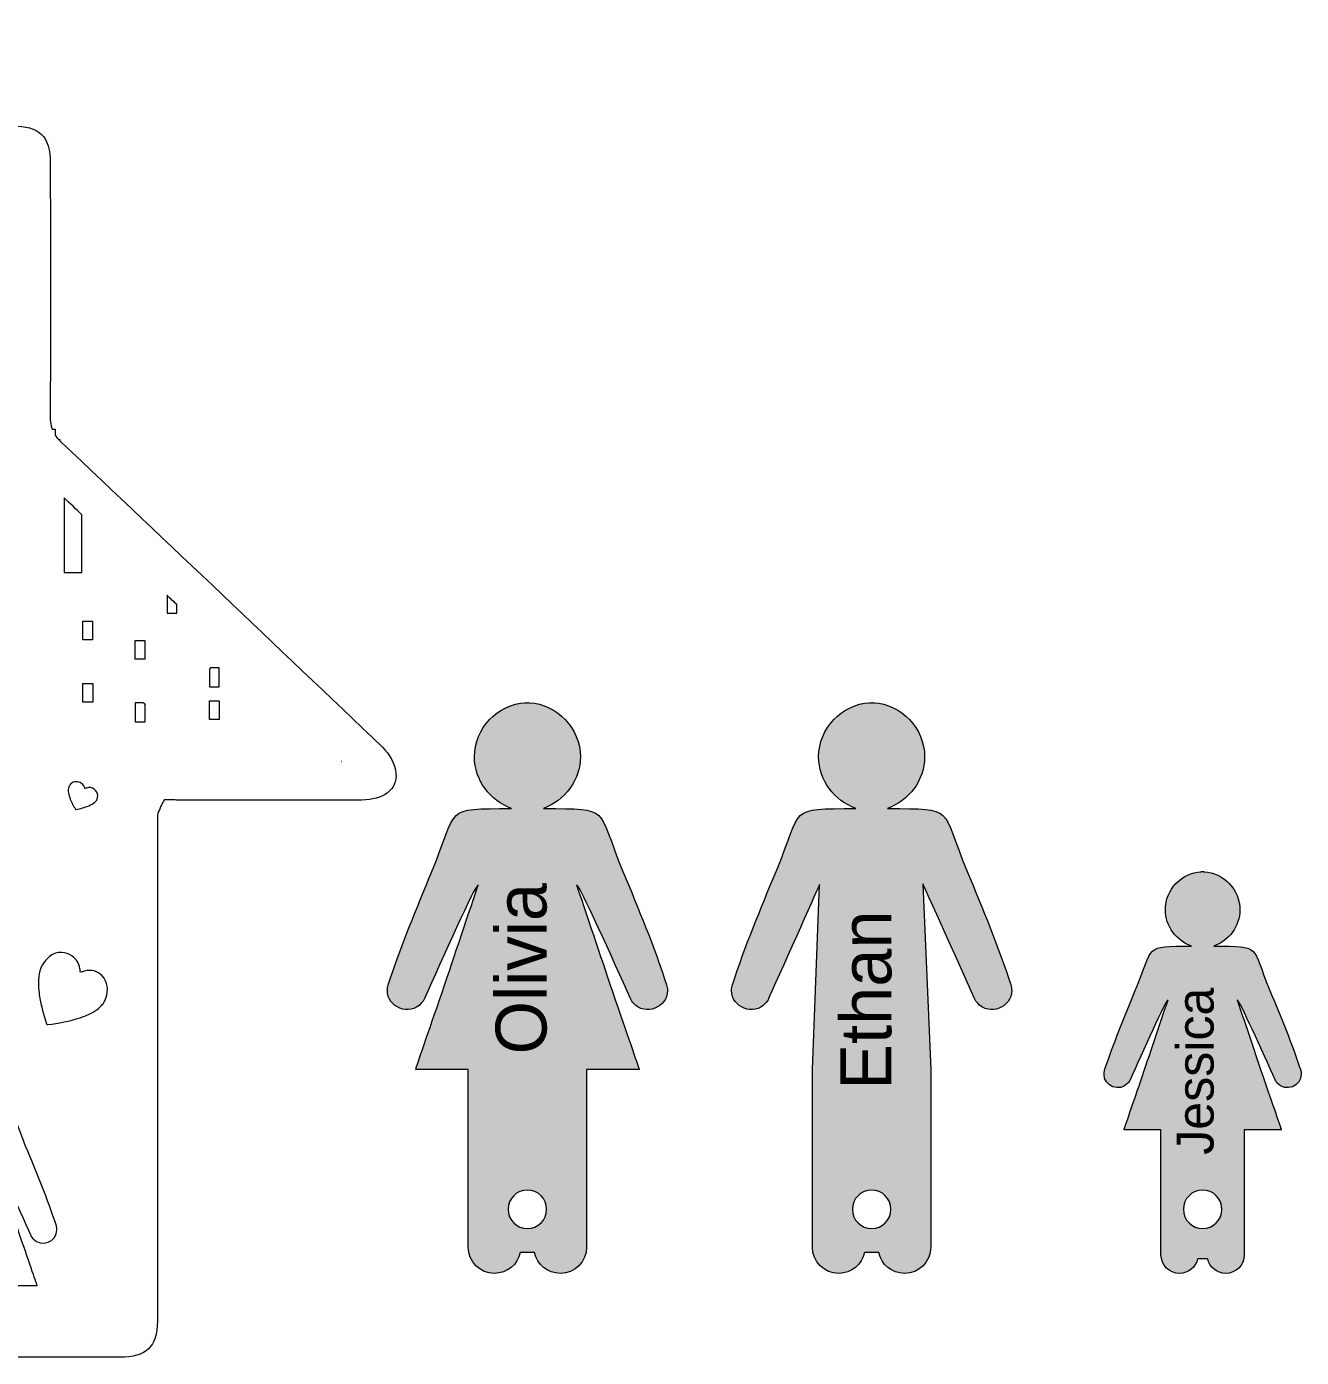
# Model space of a CAD drawing. Header units: millimetres. Extents: x 16 to 552, y -194 to -20.
# Drawn here: x 386.4 to 552, y -194.1 to -21.3 of the extents above; entities that cross this region are included whole.
import ezdxf

# ---------------------------------------------------------------- set-up
doc = ezdxf.new("R2010")
doc.units = ezdxf.units.MM
doc.header["$MEASUREMENT"] = 0
for name, color, linetype in [('engraving', 7, 'Continuous'), ('Layer 2', 7, 'Continuous'), ('Layer 3', 7, 'Continuous')]:
    doc.layers.add(name, color=color, linetype=linetype)

msp = doc.modelspace()

# ---------------------------------------------------------------- hatches: boundary and pattern name
at = {"layer": 'Layer 3'}
h = msp.add_hatch(color=1, dxfattribs=at)
h.dxf.hatch_style = 2
edge = h.paths.add_edge_path()
edge.add_spline(control_points=[(469.56, -145.75), (467.93, -140.76), (465.91, -135.89), (463.89, -131.04), (460.32, -122.45), (462.51, -122.97), (453.55, -122.82), (456.29, -121.87), (458.36, -119.17), (458.36, -116.12), (458.36, -112.43), (455.32, -109.28), (451.72, -109.1), (451.72, -109.1), (451.72, -109.09), (451.72, -109.09), (451.71, -109.09), (451.7, -109.09), (451.69, -109.09), (451.61, -109.09), (451.55, -109.1), (451.47, -109.1), (451.4, -109.1), (451.33, -109.09), (451.26, -109.09), (451.25, -109.09), (451.24, -109.09), (451.23, -109.09), (451.23, -109.09), (451.23, -109.1), (451.23, -109.1), (447.63, -109.28), (444.59, -112.43), (444.59, -116.12), (444.59, -119.17), (446.66, -121.87), (449.4, -122.82), (440.44, -122.97), (442.63, -122.45), (439.06, -131.04), (437.04, -135.89), (435.02, -140.76), (433.39, -145.75), (433.31, -145.98), (433.28, -146.21), (433.28, -146.46), (433.25, -148.71), (436.2, -149.83), (437.69, -148.14), (437.86, -147.95), (438, -147.75), (438.1, -147.53), (440.29, -142.63), (444.71, -132.69), (445.09, -132.77), (443.43, -137.71), (441.76, -142.66), (440.07, -147.69), (438.28, -152.83), (436.95, -156.74), (436.95, -156.74), (436.95, -156.74), (443.78, -156.74), (443.78, -156.74), (443.78, -156.74), (443.78, -179.81), (443.78, -179.81), (443.78, -181.7), (445.31, -183.23), (447.2, -183.23), (448.85, -183.23), (450.22, -182.07), (450.55, -180.52), (450.55, -180.52), (452.4, -180.52), (452.4, -180.52), (452.73, -182.07), (454.1, -183.23), (455.75, -183.23), (457.63, -183.23), (459.17, -181.7), (459.17, -179.81), (459.17, -179.81), (459.17, -156.74), (459.17, -156.74), (459.17, -156.74), (466, -156.74), (466, -156.74), (466, -156.74), (464.67, -152.83), (462.88, -147.69), (461.19, -142.66), (459.52, -137.71), (457.86, -132.77), (458.24, -132.69), (462.66, -142.63), (464.85, -147.53), (464.95, -147.75), (465.09, -147.95), (465.26, -148.14), (466.75, -149.83), (469.7, -148.71), (469.67, -146.46), (469.67, -146.21), (469.63, -145.98), (469.56, -145.75)], knot_values=[0, 0, 0, 0, 1, 1, 1, 2, 2, 2, 3, 3, 3, 4, 4, 4, 5, 5, 5, 6, 6, 6, 7, 7, 7, 8, 8, 8, 9, 9, 9, 10, 10, 10, 11, 11, 11, 12, 12, 12, 13, 13, 13, 14, 14, 14, 15, 15, 15, 16, 16, 16, 17, 17, 17, 18, 18, 18, 19, 19, 19, 20, 20, 20, 21, 21, 21, 22, 22, 22, 23, 23, 23, 24, 24, 24, 25, 25, 25, 26, 26, 26, 27, 27, 27, 28, 28, 28, 29, 29, 29, 30, 30, 30, 31, 31, 31, 32, 32, 32, 33, 33, 33, 34, 34, 34, 35, 35, 35, 35], degree=3, periodic=1)
edge = h.paths.add_edge_path()
edge.add_spline(control_points=[(451.47, -177.4), (450.09, -177.4), (448.97, -176.28), (448.97, -174.9), (448.97, -173.52), (450.09, -172.4), (451.47, -172.4), (452.86, -172.4), (453.97, -173.52), (453.97, -174.9), (453.97, -176.28), (452.86, -177.4), (451.47, -177.4)], knot_values=[0, 0, 0, 0, 1, 1, 1, 2, 2, 2, 3, 3, 3, 4, 4, 4, 4], degree=3, periodic=1)
h = msp.add_hatch(color=1, dxfattribs=at)
h.dxf.hatch_style = 2
edge = h.paths.add_edge_path()
edge.add_spline(control_points=[(514.28, -145.75), (512.65, -140.76), (510.63, -135.89), (508.61, -131.04), (505.03, -122.45), (507.23, -122.97), (498.27, -122.82), (501.01, -121.87), (503.08, -119.17), (503.08, -116.12), (503.08, -112.43), (500.04, -109.28), (496.44, -109.1), (496.44, -109.1), (496.44, -109.09), (496.44, -109.09), (496.43, -109.09), (496.42, -109.09), (496.4, -109.09), (496.33, -109.09), (496.26, -109.1), (496.19, -109.1), (496.12, -109.1), (496.05, -109.09), (495.98, -109.09), (495.97, -109.09), (495.96, -109.09), (495.94, -109.09), (495.94, -109.09), (495.94, -109.1), (495.94, -109.1), (492.34, -109.28), (489.31, -112.43), (489.31, -116.12), (489.31, -119.17), (491.37, -121.87), (494.12, -122.82), (485.15, -122.97), (487.35, -122.45), (483.78, -131.04), (481.75, -135.89), (479.74, -140.76), (478.1, -145.75), (478.03, -145.98), (478, -146.21), (478, -146.46), (477.97, -148.71), (480.92, -149.83), (482.41, -148.14), (482.58, -147.95), (482.72, -147.75), (482.81, -147.53), (485, -142.63), (489.43, -132.72), (489.43, -132.72), (489.43, -132.72), (488.5, -156.74), (488.5, -156.74), (488.5, -156.74), (488.5, -179.81), (488.5, -179.81), (488.5, -181.7), (490.03, -183.23), (491.92, -183.23), (493.57, -183.23), (494.94, -182.07), (495.27, -180.52), (495.27, -180.52), (497.12, -180.52), (497.12, -180.52), (497.44, -182.07), (498.82, -183.23), (500.46, -183.23), (502.35, -183.23), (503.88, -181.7), (503.88, -179.81), (503.88, -179.81), (503.88, -156.74), (503.88, -156.74), (503.88, -156.74), (502.85, -132.62), (502.85, -132.62), (502.85, -132.62), (507.38, -142.63), (509.57, -147.53), (509.67, -147.75), (509.81, -147.95), (509.97, -148.14), (511.46, -149.83), (514.42, -148.71), (514.39, -146.46), (514.39, -146.21), (514.35, -145.98), (514.28, -145.75)], knot_values=[0, 0, 0, 0, 1, 1, 1, 2, 2, 2, 3, 3, 3, 4, 4, 4, 5, 5, 5, 6, 6, 6, 7, 7, 7, 8, 8, 8, 9, 9, 9, 10, 10, 10, 11, 11, 11, 12, 12, 12, 13, 13, 13, 14, 14, 14, 15, 15, 15, 16, 16, 16, 17, 17, 17, 18, 18, 18, 19, 19, 19, 20, 20, 20, 21, 21, 21, 22, 22, 22, 23, 23, 23, 24, 24, 24, 25, 25, 25, 26, 26, 26, 27, 27, 27, 28, 28, 28, 29, 29, 29, 30, 30, 30, 31, 31, 31, 31], degree=3, periodic=1)
edge = h.paths.add_edge_path()
edge.add_spline(control_points=[(496.19, -177.4), (494.81, -177.4), (493.69, -176.28), (493.69, -174.9), (493.69, -173.52), (494.81, -172.4), (496.19, -172.4), (497.57, -172.4), (498.69, -173.52), (498.69, -174.9), (498.69, -176.28), (497.57, -177.4), (496.19, -177.4)], knot_values=[0, 0, 0, 0, 1, 1, 1, 2, 2, 2, 3, 3, 3, 4, 4, 4, 4], degree=3, periodic=1)
h = msp.add_hatch(color=1, dxfattribs=at)
h.dxf.hatch_style = 2
edge = h.paths.add_edge_path()
edge.add_spline(control_points=[(551.93, -156.85), (550.78, -153.34), (549.36, -149.91), (547.93, -146.49), (545.42, -140.45), (546.96, -140.81), (540.66, -140.71), (542.59, -140.03), (544.04, -138.14), (544.04, -135.99), (544.04, -133.39), (541.9, -131.18), (539.37, -131.05), (539.37, -131.05), (539.37, -131.04), (539.37, -131.04), (539.36, -131.04), (539.35, -131.04), (539.34, -131.04), (539.29, -131.04), (539.24, -131.04), (539.19, -131.04), (539.14, -131.04), (539.09, -131.04), (539.04, -131.04), (539.04, -131.04), (539.03, -131.04), (539.02, -131.04), (539.02, -131.04), (539.02, -131.05), (539.02, -131.05), (536.48, -131.18), (534.35, -133.39), (534.35, -135.99), (534.35, -138.14), (535.8, -140.03), (537.73, -140.71), (531.42, -140.81), (532.97, -140.45), (530.45, -146.49), (529.03, -149.91), (527.61, -153.34), (526.46, -156.85), (526.41, -157), (526.39, -157.17), (526.38, -157.34), (526.36, -158.93), (528.44, -159.72), (529.49, -158.53), (529.61, -158.39), (529.71, -158.25), (529.78, -158.1), (531.32, -154.65), (534.43, -147.65), (534.7, -147.71), (533.53, -151.19), (532.35, -154.67), (531.16, -158.21), (529.91, -161.83), (528.97, -164.58), (528.97, -164.58), (528.97, -164.58), (533.78, -164.58), (533.78, -164.58), (533.78, -164.58), (533.78, -180.83), (533.78, -180.83), (533.78, -182.16), (534.86, -183.23), (536.19, -183.23), (537.35, -183.23), (538.31, -182.41), (538.54, -181.32), (538.54, -181.32), (539.85, -181.32), (539.85, -181.32), (540.07, -182.41), (541.04, -183.23), (542.2, -183.23), (543.53, -183.23), (544.61, -182.16), (544.61, -180.83), (544.61, -180.83), (544.61, -164.58), (544.61, -164.58), (544.61, -164.58), (549.42, -164.58), (549.42, -164.58), (549.42, -164.58), (548.48, -161.83), (547.22, -158.21), (546.03, -154.67), (544.86, -151.19), (543.69, -147.71), (543.95, -147.65), (547.07, -154.65), (548.61, -158.1), (548.68, -158.25), (548.78, -158.39), (548.89, -158.53), (549.94, -159.72), (552.02, -158.93), (552, -157.34), (552, -157.17), (551.98, -157), (551.93, -156.85)], knot_values=[0, 0, 0, 0, 1, 1, 1, 2, 2, 2, 3, 3, 3, 4, 4, 4, 5, 5, 5, 6, 6, 6, 7, 7, 7, 8, 8, 8, 9, 9, 9, 10, 10, 10, 11, 11, 11, 12, 12, 12, 13, 13, 13, 14, 14, 14, 15, 15, 15, 16, 16, 16, 17, 17, 17, 18, 18, 18, 19, 19, 19, 20, 20, 20, 21, 21, 21, 22, 22, 22, 23, 23, 23, 24, 24, 24, 25, 25, 25, 26, 26, 26, 27, 27, 27, 28, 28, 28, 29, 29, 29, 30, 30, 30, 31, 31, 31, 32, 32, 32, 33, 33, 33, 34, 34, 34, 35, 35, 35, 35], degree=3, periodic=1)
edge = h.paths.add_edge_path()
edge.add_spline(control_points=[(539.19, -177.4), (537.81, -177.4), (536.69, -176.28), (536.69, -174.9), (536.69, -173.52), (537.81, -172.4), (539.19, -172.4), (540.57, -172.4), (541.69, -173.52), (541.69, -174.9), (541.69, -176.28), (540.57, -177.4), (539.19, -177.4)], knot_values=[0, 0, 0, 0, 1, 1, 1, 2, 2, 2, 3, 3, 3, 4, 4, 4, 4], degree=3, periodic=1)

# ---------------------------------------------------------------- linework, layer by layer
at = {"layer": 'Layer 2', "lineweight": 0}
for points in [[(393.73, -98.49), (394.99, -98.49), (394.99, -100.92), (393.73, -100.92), (393.73, -98.49)], [(400.53, -101.03), (401.79, -101.03), (401.79, -103.46), (400.53, -103.46), (400.53, -101.03)], [(395, -106.59), (395, -109.01), (393.73, -109.01), (393.73, -106.59), (395, -106.59)], [(411.43, -111.28), (410.18, -111.28), (410.18, -108.86), (411.43, -108.86), (411.43, -111.28)]]:
    msp.add_lwpolyline(points, dxfattribs=at)
for points, knots in [([(434.4, -118.26), (434.29, -117.08), (433.54, -115.74), (432.64, -114.88), (418.78, -101.63), (404.86, -88.44), (390.92, -75.27), (390.85, -75.21), (390.79, -75.14), (390.73, -75.08), (390.73, -75.08), (390.73, -74.92), (390.73, -74.92), (390.67, -74.91), (390.61, -74.91), (390.56, -74.91), (390.4, -74.73), (390.26, -74.54), (390.14, -74.35), (390.14, -74.35), (390.14, -73.57), (390.14, -73.57), (389.99, -73.56), (389.86, -73.56), (389.73, -73.55), (389.56, -73.08), (389.48, -72.57), (389.48, -71.99), (389.53, -60.99), (389.51, -50), (389.49, -39), (389.49, -35.52), (388.13, -34.19), (384.49, -34.17), (381.12, -34.15), (377.74, -34.15), (374.37, -34.15), (371.75, -34.15), (369.12, -34.15), (366.5, -34.15), (366, -34.15), (365.5, -34.15), (365.01, -34.15), (365, -34.15), (364.99, -34.15), (364.99, -34.15), (359.63, -34.15), (358.74, -34.99), (358.72, -40.03), (358.72, -41.4), (358.72, -42.78), (358.72, -44.16), (350.85, -37.3), (343.54, -30.37), (336.26, -23.42), (334.77, -21.99), (333.64, -21.28), (332.5, -21.28), (331.35, -21.28), (330.19, -22.01), (328.65, -23.47), (317.04, -34.49), (305.41, -45.5), (293.79, -56.52), (273.4, -75.85), (253.02, -95.18), (232.63, -114.5), (231.3, -115.76), (230.34, -117.12), (231.12, -119.02), (231.92, -120.96), (233.57, -121.41), (235.55, -121.41), (235.57, -121.41), (235.59, -121.41), (235.61, -121.41), (236.57, -121.41), (237.52, -121.41), (238.47, -121.41), (242.09, -121.41), (245.71, -121.43), (249.33, -121.44), (250.92, -121.44), (252.51, -121.44), (254.11, -121.44), (256.64, -121.44), (259.22, -121.44), (261.89, -121.44), (261.89, -122.41), (261.89, -123.03), (261.89, -123.66), (261.9, -145.27), (261.9, -166.88), (261.91, -188.49), (261.91, -193.13), (262.96, -194.12), (267.84, -194.12), (272.69, -194.12), (277.55, -194.13), (282.4, -194.13), (282.4, -194.13), (282.4, -177.73), (282.4, -177.73), (282.4, -177.73), (275.56, -177.73), (275.56, -177.73), (275.56, -177.73), (276.9, -173.82), (278.68, -168.68), (280.37, -163.65), (282.04, -158.7), (283.7, -153.76), (283.33, -153.68), (278.9, -163.62), (276.71, -168.51), (276.61, -168.74), (276.47, -168.94), (276.31, -169.13), (274.82, -170.82), (271.86, -169.7), (271.89, -167.44), (271.9, -167.2), (271.93, -166.96), (272, -166.74), (273.63, -161.75), (275.65, -156.88), (277.67, -152.03), (281.25, -143.44), (279.05, -143.96), (288.01, -143.81), (285.27, -142.86), (283.2, -140.16), (283.2, -137.11), (283.2, -133.42), (286.24, -130.27), (289.84, -130.09), (289.84, -130.09), (289.84, -130.08), (289.84, -130.08), (289.85, -130.08), (289.87, -130.08), (289.88, -130.08), (289.95, -130.08), (290.02, -130.08), (290.09, -130.09), (290.16, -130.08), (290.23, -130.08), (290.3, -130.08), (290.31, -130.08), (290.32, -130.08), (290.34, -130.08), (290.34, -130.08), (290.34, -130.09), (290.34, -130.09), (293.94, -130.27), (296.97, -133.42), (296.97, -137.11), (296.97, -140.16), (294.91, -142.86), (292.17, -143.81), (301.13, -143.96), (298.93, -143.44), (302.51, -152.03), (304.53, -156.88), (306.54, -161.75), (308.18, -166.74), (308.25, -166.96), (308.28, -167.2), (308.28, -167.44), (308.31, -169.7), (305.36, -170.82), (303.87, -169.13), (303.7, -168.94), (303.56, -168.74), (303.47, -168.51), (301.28, -163.62), (296.85, -153.68), (296.47, -153.76), (298.14, -158.7), (299.8, -163.65), (301.5, -168.68), (303.28, -173.82), (304.62, -177.73), (304.62, -177.73), (304.62, -177.73), (297.78, -177.73), (297.78, -177.73), (297.78, -177.73), (297.78, -194.13), (297.78, -194.13), (307.47, -194.13), (317.16, -194.13), (326.84, -194.13), (326.84, -194.13), (326.84, -177.73), (326.84, -177.73), (326.84, -177.73), (327.77, -153.71), (327.77, -153.71), (327.77, -153.71), (323.34, -163.62), (321.16, -168.51), (321.06, -168.74), (320.92, -168.94), (320.75, -169.13), (319.26, -170.82), (316.31, -169.7), (316.34, -167.44), (316.34, -167.2), (316.37, -166.96), (316.45, -166.74), (318.08, -161.75), (320.1, -156.88), (322.12, -152.03), (325.69, -143.44), (323.5, -143.96), (332.46, -143.81), (329.71, -142.86), (327.65, -140.16), (327.65, -137.11), (327.65, -133.42), (330.68, -130.27), (334.29, -130.09), (334.29, -130.09), (334.29, -130.08), (334.29, -130.08), (334.3, -130.08), (334.31, -130.08), (334.32, -130.08), (334.39, -130.08), (334.46, -130.08), (334.53, -130.09), (334.6, -130.08), (334.67, -130.08), (334.74, -130.08), (334.76, -130.08), (334.77, -130.08), (334.78, -130.08), (334.78, -130.08), (334.78, -130.09), (334.78, -130.09), (338.38, -130.27), (341.42, -133.42), (341.42, -137.11), (341.42, -140.16), (339.35, -142.86), (336.61, -143.81), (345.57, -143.96), (343.38, -143.44), (346.95, -152.03), (348.97, -156.88), (350.99, -161.75), (352.62, -166.74), (352.69, -166.96), (352.73, -167.2), (352.73, -167.44), (352.76, -169.7), (349.8, -170.82), (348.31, -169.13), (348.15, -168.94), (348.01, -168.74), (347.91, -168.51), (345.72, -163.62), (341.19, -153.61), (341.19, -153.61), (341.19, -153.61), (342.22, -177.73), (342.22, -177.73), (342.22, -177.73), (342.22, -194.14), (342.22, -194.14), (346.19, -194.14), (350.17, -194.14), (354.14, -194.14), (354.95, -194.14), (355.76, -194.14), (356.58, -194.14), (361.77, -194.14), (366.95, -194.13), (372.14, -194.13), (372.14, -194.13), (372.14, -184.79), (372.14, -184.79), (372.14, -184.79), (367.32, -184.79), (367.32, -184.79), (367.32, -184.79), (368.27, -182.04), (369.52, -178.42), (370.71, -174.88), (371.89, -171.39), (373.06, -167.91), (372.79, -167.86), (369.68, -174.86), (368.13, -178.3), (368.07, -178.46), (367.97, -178.6), (367.85, -178.74), (366.8, -179.93), (364.72, -179.14), (364.74, -177.55), (364.74, -177.38), (364.77, -177.21), (364.82, -177.06), (365.97, -173.54), (367.39, -170.11), (368.81, -166.7), (371.33, -160.65), (369.78, -161.02), (376.09, -160.91), (374.16, -160.24), (372.71, -158.35), (372.71, -156.19), (372.71, -153.6), (374.84, -151.38), (377.38, -151.26), (377.38, -151.26), (377.38, -151.25), (377.38, -151.25), (377.39, -151.25), (377.39, -151.25), (377.4, -151.25), (377.45, -151.24), (377.5, -151.25), (377.55, -151.25), (377.6, -151.25), (377.65, -151.24), (377.7, -151.25), (377.71, -151.25), (377.72, -151.25), (377.73, -151.25), (377.73, -151.25), (377.73, -151.26), (377.73, -151.26), (380.26, -151.38), (382.4, -153.6), (382.4, -156.19), (382.4, -158.35), (380.94, -160.24), (379.01, -160.91), (385.32, -161.02), (383.78, -160.65), (386.29, -166.7), (387.72, -170.11), (389.14, -173.54), (390.28, -177.06), (390.34, -177.21), (390.36, -177.38), (390.36, -177.55), (390.38, -179.14), (388.3, -179.93), (387.25, -178.74), (387.14, -178.6), (387.04, -178.46), (386.97, -178.3), (385.43, -174.86), (382.31, -167.86), (382.05, -167.91), (383.22, -171.39), (384.39, -174.88), (385.58, -178.42), (386.84, -182.04), (387.78, -184.79), (387.78, -184.79), (387.78, -184.79), (382.97, -184.79), (382.97, -184.79), (382.97, -184.79), (382.97, -194.13), (382.97, -194.13), (388.14, -194.12), (393.31, -194.12), (398.48, -194.12), (402.01, -194.11), (403.37, -192.8), (403.42, -189.44), (403.43, -188.88), (403.42, -188.31), (403.42, -187.74), (403.43, -166.45), (403.43, -145.15), (403.44, -123.85), (403.44, -123.73), (403.44, -123.61), (403.45, -123.49), (403.73, -122.83), (404.01, -122.23), (404.29, -121.73), (404.57, -121.73), (404.83, -121.73), (405.08, -121.73), (405.36, -121.73), (405.63, -121.73), (405.9, -121.74), (411.59, -121.74), (417.28, -121.75), (422.98, -121.75), (425.3, -121.75), (427.63, -121.75), (429.96, -121.74), (432.71, -121.74), (434.61, -120.39), (434.4, -118.26)], [0, 0, 0, 0, 1, 1, 1, 2, 2, 2, 3, 3, 3, 4, 4, 4, 5, 5, 5, 6, 6, 6, 7, 7, 7, 8, 8, 8, 9, 9, 9, 10, 10, 10, 11, 11, 11, 12, 12, 12, 13, 13, 13, 14, 14, 14, 15, 15, 15, 16, 16, 16, 17, 17, 17, 18, 18, 18, 19, 19, 19, 20, 20, 20, 21, 21, 21, 22, 22, 22, 23, 23, 23, 24, 24, 24, 25, 25, 25, 26, 26, 26, 27, 27, 27, 28, 28, 28, 29, 29, 29, 30, 30, 30, 31, 31, 31, 32, 32, 32, 33, 33, 33, 34, 34, 34, 35, 35, 35, 36, 36, 36, 37, 37, 37, 38, 38, 38, 39, 39, 39, 40, 40, 40, 41, 41, 41, 42, 42, 42, 43, 43, 43, 44, 44, 44, 45, 45, 45, 46, 46, 46, 47, 47, 47, 48, 48, 48, 49, 49, 49, 50, 50, 50, 51, 51, 51, 52, 52, 52, 53, 53, 53, 54, 54, 54, 55, 55, 55, 56, 56, 56, 57, 57, 57, 58, 58, 58, 59, 59, 59, 60, 60, 60, 61, 61, 61, 62, 62, 62, 63, 63, 63, 64, 64, 64, 65, 65, 65, 66, 66, 66, 67, 67, 67, 68, 68, 68, 69, 69, 69, 70, 70, 70, 71, 71, 71, 72, 72, 72, 73, 73, 73, 74, 74, 74, 75, 75, 75, 76, 76, 76, 77, 77, 77, 78, 78, 78, 79, 79, 79, 80, 80, 80, 81, 81, 81, 82, 82, 82, 83, 83, 83, 84, 84, 84, 85, 85, 85, 86, 86, 86, 87, 87, 87, 88, 88, 88, 89, 89, 89, 90, 90, 90, 91, 91, 91, 92, 92, 92, 93, 93, 93, 94, 94, 94, 95, 95, 95, 96, 96, 96, 97, 97, 97, 98, 98, 98, 99, 99, 99, 100, 100, 100, 101, 101, 101, 102, 102, 102, 103, 103, 103, 104, 104, 104, 105, 105, 105, 106, 106, 106, 107, 107, 107, 108, 108, 108, 109, 109, 109, 110, 110, 110, 111, 111, 111, 112, 112, 112, 113, 113, 113, 114, 114, 114, 115, 115, 115, 116, 116, 116, 117, 117, 117, 118, 118, 118, 119, 119, 119, 120, 120, 120, 121, 121, 121, 122, 122, 122, 123, 123, 123, 124, 124, 124, 125, 125, 125, 126, 126, 126, 127, 127, 127, 128, 128, 128, 129, 129, 129, 130, 130, 130, 131, 131, 131, 132, 132, 132, 133, 133, 133, 134, 134, 134, 134]), ([(391.28, -82.49), (392.06, -83.23), (392.83, -83.95), (393.59, -84.68), (393.59, -84.68), (393.59, -92.17), (393.59, -92.17), (393.59, -92.17), (391.28, -92.17), (391.28, -92.17), (391.28, -92.17), (391.28, -82.49), (391.28, -82.49)], [0, 0, 0, 0, 1, 1, 1, 2, 2, 2, 3, 3, 3, 4, 4, 4, 4]), ([(405.94, -97.48), (405.94, -97.48), (404.66, -97.48), (404.66, -97.48), (404.66, -97.48), (404.66, -95.15), (404.66, -95.15), (405.09, -95.56), (405.51, -95.96), (405.94, -96.36), (405.94, -96.36), (405.94, -97.48), (405.94, -97.48)], [0, 0, 0, 0, 1, 1, 1, 2, 2, 2, 3, 3, 3, 4, 4, 4, 4]), ([(411.44, -107.02), (411.44, -107.02), (410.16, -107.02), (410.16, -107.02), (410.16, -106.24), (410.15, -105.5), (410.16, -104.77), (410.16, -104.7), (410.27, -104.58), (410.33, -104.58), (410.7, -104.56), (411.07, -104.57), (411.44, -104.57), (411.44, -104.57), (411.44, -107.02), (411.44, -107.02)], [0, 0, 0, 0, 1, 1, 1, 2, 2, 2, 3, 3, 3, 4, 4, 4, 5, 5, 5, 5]), ([(401.82, -111.59), (401.82, -111.59), (400.53, -111.59), (400.53, -111.59), (400.53, -111.59), (400.53, -109.12), (400.53, -109.12), (400.9, -109.12), (401.24, -109.11), (401.57, -109.13), (401.66, -109.14), (401.81, -109.26), (401.81, -109.33), (401.83, -110.08), (401.82, -110.83), (401.82, -111.59)], [0, 0, 0, 0, 1, 1, 1, 2, 2, 2, 3, 3, 3, 4, 4, 4, 5, 5, 5, 5]), ([(427.35, -116.75), (427.34, -116.74), (427.34, -116.73), (427.34, -116.72), (427.35, -116.73), (427.36, -116.74), (427.37, -116.75), (427.36, -116.75), (427.35, -116.75), (427.35, -116.75)], [0, 0, 0, 0, 1, 1, 1, 2, 2, 2, 3, 3, 3, 3]), ([(393.93, -120.07), (393.96, -120.13), (393.98, -120.19), (394, -120.25), (394.06, -120.23), (394.12, -120.2), (394.19, -120.18), (394.55, -120.06), (394.89, -120.1), (395.2, -120.33), (395.56, -120.6), (395.7, -120.97), (395.64, -121.41), (395.63, -121.47), (395.61, -121.53), (395.59, -121.59), (395.57, -121.64), (395.55, -121.68), (395.53, -121.72), (395.53, -121.73), (395.52, -121.74), (395.52, -121.74), (395.46, -121.84), (395.39, -121.93), (395.3, -122), (395.06, -122.22), (394.78, -122.36), (394.49, -122.48), (393.95, -122.71), (393.39, -122.85), (392.82, -122.96), (392.79, -122.97), (392.77, -122.96), (392.76, -122.93), (392.5, -122.52), (392.27, -122.08), (392.09, -121.63), (391.98, -121.35), (391.89, -121.08), (391.84, -120.79), (391.81, -120.6), (391.8, -120.4), (391.84, -120.21), (391.9, -119.98), (392.01, -119.78), (392.18, -119.61), (392.35, -119.45), (392.55, -119.37), (392.79, -119.36), (392.99, -119.35), (393.19, -119.4), (393.37, -119.48), (393.64, -119.61), (393.82, -119.8), (393.93, -120.07)], [0, 0, 0, 0, 1, 1, 1, 2, 2, 2, 3, 3, 3, 4, 4, 4, 5, 5, 5, 6, 6, 6, 7, 7, 7, 8, 8, 8, 9, 9, 9, 10, 10, 10, 11, 11, 11, 12, 12, 12, 13, 13, 13, 14, 14, 14, 15, 15, 15, 16, 16, 16, 17, 17, 17, 18, 18, 18, 18]), ([(396.71, -147.49), (396.65, -147.65), (396.58, -147.79), (396.51, -147.94), (396.44, -148.05), (396.37, -148.17), (396.3, -148.28), (396.28, -148.29), (396.27, -148.3), (396.25, -148.32), (396.06, -148.56), (395.84, -148.77), (395.59, -148.95), (394.91, -149.45), (394.16, -149.76), (393.39, -150.02), (391.99, -150.48), (390.58, -150.74), (389.16, -150.9), (389.08, -150.91), (389.05, -150.89), (389.02, -150.82), (388.62, -149.68), (388.3, -148.5), (388.1, -147.28), (387.99, -146.55), (387.92, -145.81), (387.97, -145.05), (388, -144.55), (388.07, -144.05), (388.27, -143.56), (388.52, -142.96), (388.91, -142.47), (389.4, -142.08), (389.88, -141.69), (390.41, -141.51), (390.98, -141.54), (391.48, -141.56), (391.91, -141.73), (392.31, -141.99), (392.88, -142.37), (393.22, -142.92), (393.35, -143.64), (393.37, -143.8), (393.38, -143.96), (393.4, -144.12), (393.57, -144.07), (393.73, -144), (393.89, -143.96), (394.82, -143.73), (395.62, -143.93), (396.23, -144.59), (396.96, -145.37), (397.1, -146.36), (396.71, -147.49)], [0, 0, 0, 0, 1, 1, 1, 2, 2, 2, 3, 3, 3, 4, 4, 4, 5, 5, 5, 6, 6, 6, 7, 7, 7, 8, 8, 8, 9, 9, 9, 10, 10, 10, 11, 11, 11, 12, 12, 12, 13, 13, 13, 14, 14, 14, 15, 15, 15, 16, 16, 16, 17, 17, 17, 18, 18, 18, 18])]:
    msp.add_open_spline(points, degree=3, knots=knots, dxfattribs=at)
at = {"layer": 'Layer 3', "lineweight": 0}
for points, knots in [([(469.56, -145.75), (467.93, -140.76), (465.91, -135.89), (463.89, -131.04), (460.32, -122.45), (462.51, -122.97), (453.55, -122.82), (456.29, -121.87), (458.36, -119.17), (458.36, -116.12), (458.36, -112.43), (455.32, -109.28), (451.72, -109.1), (451.72, -109.1), (451.72, -109.09), (451.72, -109.09), (451.71, -109.09), (451.7, -109.09), (451.69, -109.09), (451.61, -109.09), (451.55, -109.1), (451.47, -109.1), (451.4, -109.1), (451.33, -109.09), (451.26, -109.09), (451.25, -109.09), (451.24, -109.09), (451.23, -109.09), (451.23, -109.09), (451.23, -109.1), (451.23, -109.1), (447.63, -109.28), (444.59, -112.43), (444.59, -116.12), (444.59, -119.17), (446.66, -121.87), (449.4, -122.82), (440.44, -122.97), (442.63, -122.45), (439.06, -131.04), (437.04, -135.89), (435.02, -140.76), (433.39, -145.75), (433.31, -145.98), (433.28, -146.21), (433.28, -146.46), (433.25, -148.71), (436.2, -149.83), (437.69, -148.14), (437.86, -147.95), (438, -147.75), (438.1, -147.53), (440.29, -142.63), (444.71, -132.69), (445.09, -132.77), (443.43, -137.71), (441.76, -142.66), (440.07, -147.69), (438.28, -152.83), (436.95, -156.74), (436.95, -156.74), (436.95, -156.74), (443.78, -156.74), (443.78, -156.74), (443.78, -156.74), (443.78, -179.81), (443.78, -179.81), (443.78, -181.7), (445.31, -183.23), (447.2, -183.23), (448.85, -183.23), (450.22, -182.07), (450.55, -180.52), (450.55, -180.52), (452.4, -180.52), (452.4, -180.52), (452.73, -182.07), (454.1, -183.23), (455.75, -183.23), (457.63, -183.23), (459.17, -181.7), (459.17, -179.81), (459.17, -179.81), (459.17, -156.74), (459.17, -156.74), (459.17, -156.74), (466, -156.74), (466, -156.74), (466, -156.74), (464.67, -152.83), (462.88, -147.69), (461.19, -142.66), (459.52, -137.71), (457.86, -132.77), (458.24, -132.69), (462.66, -142.63), (464.85, -147.53), (464.95, -147.75), (465.09, -147.95), (465.26, -148.14), (466.75, -149.83), (469.7, -148.71), (469.67, -146.46), (469.67, -146.21), (469.63, -145.98), (469.56, -145.75)], [0, 0, 0, 0, 1, 1, 1, 2, 2, 2, 3, 3, 3, 4, 4, 4, 5, 5, 5, 6, 6, 6, 7, 7, 7, 8, 8, 8, 9, 9, 9, 10, 10, 10, 11, 11, 11, 12, 12, 12, 13, 13, 13, 14, 14, 14, 15, 15, 15, 16, 16, 16, 17, 17, 17, 18, 18, 18, 19, 19, 19, 20, 20, 20, 21, 21, 21, 22, 22, 22, 23, 23, 23, 24, 24, 24, 25, 25, 25, 26, 26, 26, 27, 27, 27, 28, 28, 28, 29, 29, 29, 30, 30, 30, 31, 31, 31, 32, 32, 32, 33, 33, 33, 34, 34, 34, 35, 35, 35, 35]), ([(514.28, -145.75), (512.65, -140.76), (510.63, -135.89), (508.61, -131.04), (505.03, -122.45), (507.23, -122.97), (498.27, -122.82), (501.01, -121.87), (503.08, -119.17), (503.08, -116.12), (503.08, -112.43), (500.04, -109.28), (496.44, -109.1), (496.44, -109.1), (496.44, -109.09), (496.44, -109.09), (496.43, -109.09), (496.42, -109.09), (496.4, -109.09), (496.33, -109.09), (496.26, -109.1), (496.19, -109.1), (496.12, -109.1), (496.05, -109.09), (495.98, -109.09), (495.97, -109.09), (495.96, -109.09), (495.94, -109.09), (495.94, -109.09), (495.94, -109.1), (495.94, -109.1), (492.34, -109.28), (489.31, -112.43), (489.31, -116.12), (489.31, -119.17), (491.37, -121.87), (494.12, -122.82), (485.15, -122.97), (487.35, -122.45), (483.78, -131.04), (481.75, -135.89), (479.74, -140.76), (478.1, -145.75), (478.03, -145.98), (478, -146.21), (478, -146.46), (477.97, -148.71), (480.92, -149.83), (482.41, -148.14), (482.58, -147.95), (482.72, -147.75), (482.81, -147.53), (485, -142.63), (489.43, -132.72), (489.43, -132.72), (489.43, -132.72), (488.5, -156.74), (488.5, -156.74), (488.5, -156.74), (488.5, -179.81), (488.5, -179.81), (488.5, -181.7), (490.03, -183.23), (491.92, -183.23), (493.57, -183.23), (494.94, -182.07), (495.27, -180.52), (495.27, -180.52), (497.12, -180.52), (497.12, -180.52), (497.44, -182.07), (498.82, -183.23), (500.46, -183.23), (502.35, -183.23), (503.88, -181.7), (503.88, -179.81), (503.88, -179.81), (503.88, -156.74), (503.88, -156.74), (503.88, -156.74), (502.85, -132.62), (502.85, -132.62), (502.85, -132.62), (507.38, -142.63), (509.57, -147.53), (509.67, -147.75), (509.81, -147.95), (509.97, -148.14), (511.46, -149.83), (514.42, -148.71), (514.39, -146.46), (514.39, -146.21), (514.35, -145.98), (514.28, -145.75)], [0, 0, 0, 0, 1, 1, 1, 2, 2, 2, 3, 3, 3, 4, 4, 4, 5, 5, 5, 6, 6, 6, 7, 7, 7, 8, 8, 8, 9, 9, 9, 10, 10, 10, 11, 11, 11, 12, 12, 12, 13, 13, 13, 14, 14, 14, 15, 15, 15, 16, 16, 16, 17, 17, 17, 18, 18, 18, 19, 19, 19, 20, 20, 20, 21, 21, 21, 22, 22, 22, 23, 23, 23, 24, 24, 24, 25, 25, 25, 26, 26, 26, 27, 27, 27, 28, 28, 28, 29, 29, 29, 30, 30, 30, 31, 31, 31, 31]), ([(551.93, -156.85), (550.78, -153.34), (549.36, -149.91), (547.93, -146.49), (545.42, -140.45), (546.96, -140.81), (540.66, -140.71), (542.59, -140.03), (544.04, -138.14), (544.04, -135.99), (544.04, -133.39), (541.9, -131.18), (539.37, -131.05), (539.37, -131.05), (539.37, -131.04), (539.37, -131.04), (539.36, -131.04), (539.35, -131.04), (539.34, -131.04), (539.29, -131.04), (539.24, -131.04), (539.19, -131.04), (539.14, -131.04), (539.09, -131.04), (539.04, -131.04), (539.04, -131.04), (539.03, -131.04), (539.02, -131.04), (539.02, -131.04), (539.02, -131.05), (539.02, -131.05), (536.48, -131.18), (534.35, -133.39), (534.35, -135.99), (534.35, -138.14), (535.8, -140.03), (537.73, -140.71), (531.42, -140.81), (532.97, -140.45), (530.45, -146.49), (529.03, -149.91), (527.61, -153.34), (526.46, -156.85), (526.41, -157), (526.39, -157.17), (526.38, -157.34), (526.36, -158.93), (528.44, -159.72), (529.49, -158.53), (529.61, -158.39), (529.71, -158.25), (529.78, -158.1), (531.32, -154.65), (534.43, -147.65), (534.7, -147.71), (533.53, -151.19), (532.35, -154.67), (531.16, -158.21), (529.91, -161.83), (528.97, -164.58), (528.97, -164.58), (528.97, -164.58), (533.78, -164.58), (533.78, -164.58), (533.78, -164.58), (533.78, -180.83), (533.78, -180.83), (533.78, -182.16), (534.86, -183.23), (536.19, -183.23), (537.35, -183.23), (538.31, -182.41), (538.54, -181.32), (538.54, -181.32), (539.85, -181.32), (539.85, -181.32), (540.07, -182.41), (541.04, -183.23), (542.2, -183.23), (543.53, -183.23), (544.61, -182.16), (544.61, -180.83), (544.61, -180.83), (544.61, -164.58), (544.61, -164.58), (544.61, -164.58), (549.42, -164.58), (549.42, -164.58), (549.42, -164.58), (548.48, -161.83), (547.22, -158.21), (546.03, -154.67), (544.86, -151.19), (543.69, -147.71), (543.95, -147.65), (547.07, -154.65), (548.61, -158.1), (548.68, -158.25), (548.78, -158.39), (548.89, -158.53), (549.94, -159.72), (552.02, -158.93), (552, -157.34), (552, -157.17), (551.98, -157), (551.93, -156.85)], [0, 0, 0, 0, 1, 1, 1, 2, 2, 2, 3, 3, 3, 4, 4, 4, 5, 5, 5, 6, 6, 6, 7, 7, 7, 8, 8, 8, 9, 9, 9, 10, 10, 10, 11, 11, 11, 12, 12, 12, 13, 13, 13, 14, 14, 14, 15, 15, 15, 16, 16, 16, 17, 17, 17, 18, 18, 18, 19, 19, 19, 20, 20, 20, 21, 21, 21, 22, 22, 22, 23, 23, 23, 24, 24, 24, 25, 25, 25, 26, 26, 26, 27, 27, 27, 28, 28, 28, 29, 29, 29, 30, 30, 30, 31, 31, 31, 32, 32, 32, 33, 33, 33, 34, 34, 34, 35, 35, 35, 35]), ([(451.47, -177.4), (450.09, -177.4), (448.97, -176.28), (448.97, -174.9), (448.97, -173.52), (450.09, -172.4), (451.47, -172.4), (452.86, -172.4), (453.97, -173.52), (453.97, -174.9), (453.97, -176.28), (452.86, -177.4), (451.47, -177.4)], [0, 0, 0, 0, 1, 1, 1, 2, 2, 2, 3, 3, 3, 4, 4, 4, 4]), ([(496.19, -177.4), (494.81, -177.4), (493.69, -176.28), (493.69, -174.9), (493.69, -173.52), (494.81, -172.4), (496.19, -172.4), (497.57, -172.4), (498.69, -173.52), (498.69, -174.9), (498.69, -176.28), (497.57, -177.4), (496.19, -177.4)], [0, 0, 0, 0, 1, 1, 1, 2, 2, 2, 3, 3, 3, 4, 4, 4, 4]), ([(539.19, -177.4), (537.81, -177.4), (536.69, -176.28), (536.69, -174.9), (536.69, -173.52), (537.81, -172.4), (539.19, -172.4), (540.57, -172.4), (541.69, -173.52), (541.69, -174.9), (541.69, -176.28), (540.57, -177.4), (539.19, -177.4)], [0, 0, 0, 0, 1, 1, 1, 2, 2, 2, 3, 3, 3, 4, 4, 4, 4])]:
    msp.add_open_spline(points, degree=3, knots=knots, dxfattribs=at)

# ---------------------------------------------------------------- texts
at = {"layer": 'engraving', "color": 1, "attachment_point": 7, "rotation": 90}
for s, insert, char_height in [('\\fCointa|b0|i0|c0|p34;\\W1.0076;Olivia', (454.05, -154.78), 6.6109), ('\\fCointa|b0|i0|c0|p34;\\W1.0076;Ethan', (498.85, -159.36), 6.6109), ('\\fCointa|b0|i0|c0|p34;\\W1.01505;Jessica', (540.69, -167.83), 4.8004)]:
    msp.add_mtext(s, dxfattribs=dict(at, insert=insert, char_height=char_height))

doc.saveas('drawing.dxf')
